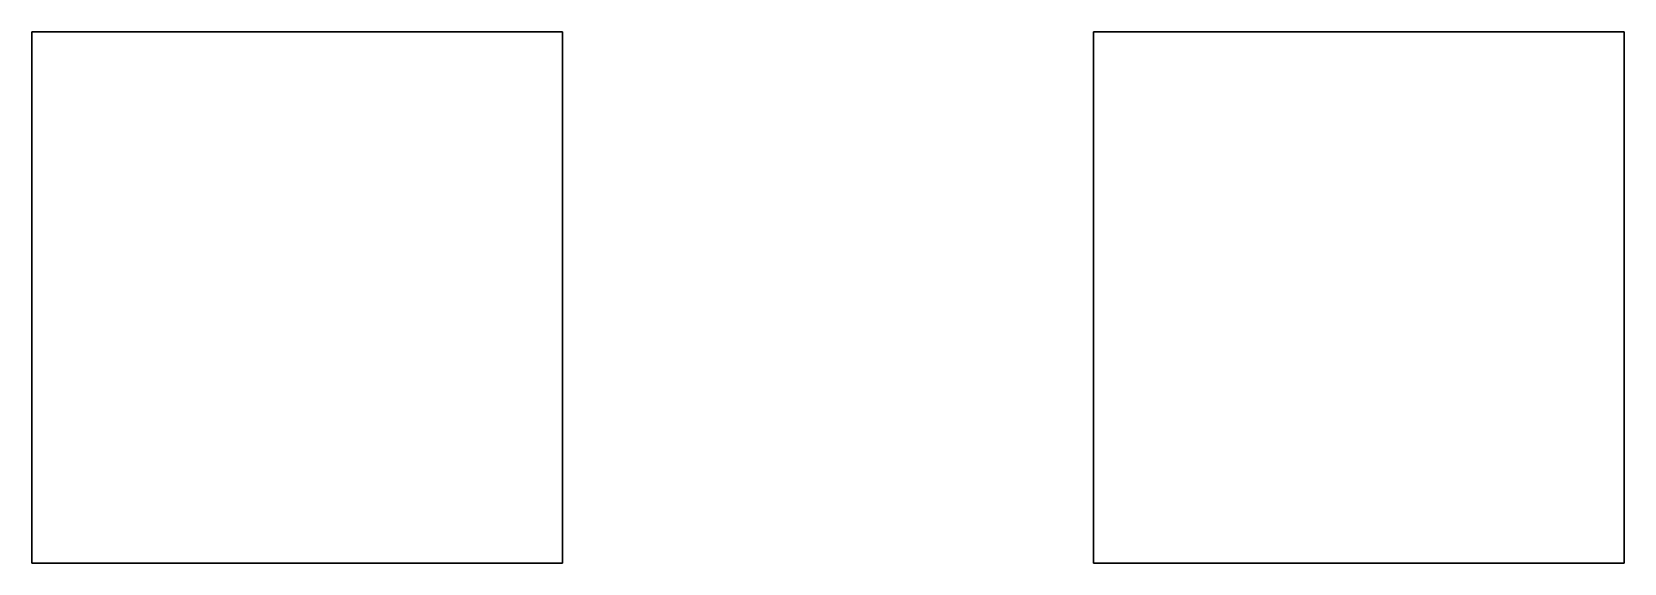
# Model space of a CAD drawing. Header units: millimetres. Extents: x -3.5 to 3.5, y -9.7 to 16.
# Drawn here: x 0 to 3, y 15 to 16 of the extents above; entities that cross this region are included whole.
import ezdxf

# ---------------------------------------------------------------- set-up
doc = ezdxf.new("R2010")
doc.units = ezdxf.units.MM

msp = doc.modelspace()

# ---------------------------------------------------------------- linework, layer by layer
for points in [[(1, 16, -3), (1, 16, -4), (0, 16, -4), (0, 16, -3)], [(1, 16, -4), (1, 15, -4), (0, 15, -4), (0, 16, -4)], [(0, 16, -4), (0, 15, -4), (0, 15, -3), (0, 16, -3)], [(0, 16, -3), (0, 15, -3), (1, 15, -3), (1, 16, -3)], [(1, 15, -3), (1, 15, -4), (1, 16, -4), (1, 16, -3)], [(3, 16, -4), (3, 15, -4), (2, 15, -4), (2, 16, -4)], [(2, 16, -4), (2, 15, -4), (3, 15, -4), (3, 16, -4)], [(0, 15, -3), (0, 15, -4), (1, 15, -4), (1, 15, -3)]]:
    msp.add_3dface(points)

doc.saveas('drawing.dxf')
